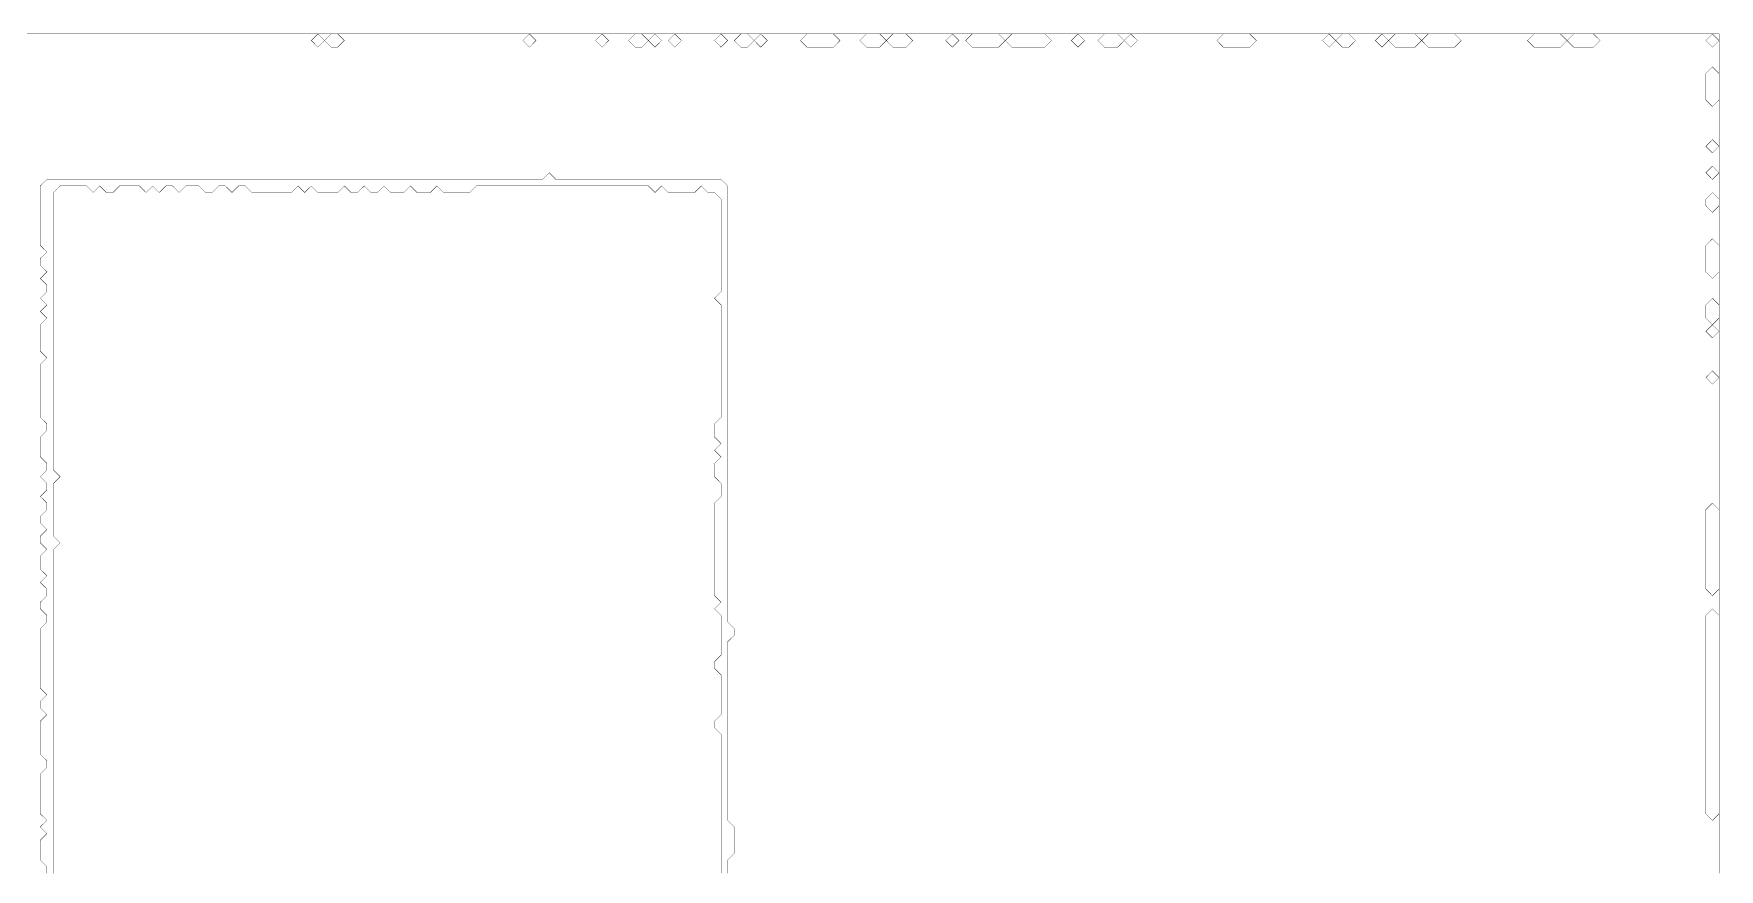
# Model space of a CAD drawing. Header units: metres. Extents: x 0 to 5079, y -5079 to 0.
# Drawn here: x 2544 to 5079, y -1256 to 0 of the extents above; entities that cross this region are included whole.
import ezdxf

# ---------------------------------------------------------------- set-up
doc = ezdxf.new("R2010")
doc.units = ezdxf.units.M
doc.layers.add('conductor', color=1, linetype='Continuous')
doc.layers.add('substrate', color=5, linetype='Continuous')

msp = doc.modelspace()

# ---------------------------------------------------------------- linework, layer by layer
at = {"layer": 'conductor', "const_width": 0.5}
msp.add_lwpolyline([(3578.2, -1262.3), (3578.2, -1252.4), (3578.2, -1242.4), (3578.2, -1232.5), (3578.2, -1222.6), (3578.2, -1212.6), (3578.2, -1202.7), (3578.2, -1192.7), (3578.2, -1182.8), (3578.2, -1172.9), (3578.2, -1162.9), (3578.2, -1153), (3578.2, -1143), (3578.2, -1133.1), (3578.2, -1123.2), (3578.2, -1113.2), (3578.2, -1103.3), (3578.2, -1093.3), (3578.2, -1083.4), (3578.2, -1073.5), (3578.2, -1063.5), (3578.2, -1053.6), (3568.3, -1043.6), (3568.3, -1033.7), (3578.2, -1023.8), (3578.2, -1013.8), (3578.2, -1003.9), (3578.2, -993.9), (3578.2, -984), (3578.2, -974.1), (3578.2, -964.1), (3568.3, -954.2), (3568.3, -944.2), (3578.2, -934.3), (3578.2, -924.4), (3578.2, -914.4), (3578.2, -904.5), (3578.2, -894.6), (3578.2, -884.6), (3578.2, -874.7), (3568.3, -864.7), (3578.2, -854.8), (3568.3, -844.9), (3568.3, -834.9), (3568.3, -825), (3568.3, -815), (3568.3, -805.1), (3568.3, -795.2), (3568.3, -785.2), (3568.3, -775.3), (3568.3, -765.3), (3568.3, -755.4), (3568.3, -745.5), (3568.3, -735.5), (3568.3, -725.6), (3568.3, -715.6), (3568.3, -705.7), (3578.2, -695.8), (3578.2, -685.8), (3578.2, -675.9), (3568.3, -665.9), (3568.3, -656), (3568.3, -646.1), (3578.2, -636.1), (3568.3, -626.2), (3578.2, -616.2), (3568.3, -606.3), (3568.3, -596.4), (3568.3, -586.4), (3578.2, -576.5), (3578.2, -566.5), (3578.2, -556.6), (3578.2, -546.7), (3578.2, -536.7), (3578.2, -526.8), (3578.2, -516.9), (3578.2, -506.9), (3578.2, -497), (3578.2, -487), (3578.2, -477.1), (3578.2, -467.2), (3578.2, -457.2), (3578.2, -447.3), (3578.2, -437.3), (3578.2, -427.4), (3578.2, -417.5), (3578.2, -407.5), (3568.3, -397.6), (3578.2, -387.6), (3578.2, -377.7), (3578.2, -367.8), (3578.2, -357.8), (3578.2, -347.9), (3578.2, -337.9), (3578.2, -328), (3578.2, -318.1), (3578.2, -308.1), (3578.2, -298.2), (3578.2, -288.2), (3578.2, -278.3), (3578.2, -268.4), (3578.2, -258.4), (3578.2, -248.5), (3568.3, -238.5), (3558.3, -238.5), (3548.4, -228.6), (3538.4, -238.5), (3528.5, -238.5), (3518.6, -238.5), (3508.6, -238.5), (3498.7, -238.5), (3488.7, -228.6), (3478.8, -238.5), (3468.9, -228.6), (3458.9, -228.6), (3449, -228.6), (3439.1, -228.6), (3429.1, -228.6), (3419.2, -228.6), (3409.2, -228.6), (3399.3, -228.6), (3389.4, -228.6), (3379.4, -228.6), (3369.5, -228.6), (3359.5, -228.6), (3349.6, -228.6), (3339.7, -228.6), (3329.7, -228.6), (3319.8, -228.6), (3309.8, -228.6), (3299.9, -228.6), (3290, -228.6), (3280, -228.6), (3270.1, -228.6), (3260.1, -228.6), (3250.2, -228.6), (3240.3, -228.6), (3230.3, -228.6), (3220.4, -228.6), (3210.4, -228.6), (3200.5, -238.5), (3190.6, -238.5), (3180.6, -238.5), (3170.7, -238.5), (3160.7, -238.5), (3150.8, -228.6), (3140.9, -238.5), (3130.9, -238.5), (3121, -238.5), (3111, -228.6), (3101.1, -238.5), (3091.2, -238.5), (3081.2, -238.5), (3071.3, -228.6), (3061.4, -238.5), (3051.4, -238.5), (3041.5, -228.6), (3031.5, -238.5), (3021.6, -238.5), (3011.7, -228.6), (3001.7, -238.5), (2991.8, -238.5), (2981.8, -238.5), (2971.9, -238.5), (2962, -228.6), (2952, -238.5), (2942.1, -228.6), (2932.1, -238.5), (2922.2, -238.5), (2912.3, -238.5), (2902.3, -238.5), (2892.4, -238.5), (2882.4, -238.5), (2872.5, -238.5), (2862.6, -228.6), (2852.6, -228.6), (2842.7, -238.5), (2832.7, -228.6), (2822.8, -228.6), (2812.9, -238.5), (2802.9, -238.5), (2793, -228.6), (2783, -228.6), (2773.1, -228.6), (2763.2, -238.5), (2753.2, -228.6), (2743.3, -228.6), (2733.3, -238.5), (2723.4, -228.6), (2713.5, -238.5), (2703.5, -228.6), (2693.6, -228.6), (2683.7, -228.6), (2673.7, -228.6), (2663.8, -238.5), (2653.8, -238.5), (2643.9, -228.6), (2634, -238.5), (2624, -228.6), (2614.1, -228.6), (2604.1, -228.6), (2594.2, -228.6), (2584.3, -228.6), (2574.3, -238.5), (2574.3, -248.5), (2574.3, -258.4), (2574.3, -268.4), (2574.3, -278.3), (2574.3, -288.2), (2574.3, -298.2), (2574.3, -308.1), (2574.3, -318.1), (2574.3, -328), (2574.3, -337.9), (2574.3, -347.9), (2574.3, -357.8), (2574.3, -367.8), (2574.3, -377.7), (2574.3, -387.6), (2574.3, -397.6), (2574.3, -407.5), (2574.3, -417.5), (2574.3, -427.4), (2574.3, -437.3), (2574.3, -447.3), (2574.3, -457.2), (2574.3, -467.2), (2574.3, -477.1), (2574.3, -487), (2574.3, -497), (2574.3, -506.9), (2574.3, -516.9), (2574.3, -526.8), (2574.3, -536.7), (2574.3, -546.7), (2574.3, -556.6), (2574.3, -566.5), (2574.3, -576.5), (2574.3, -586.4), (2574.3, -596.4), (2574.3, -606.3), (2574.3, -616.2), (2574.3, -626.2), (2574.3, -636.1), (2574.3, -646.1), (2574.3, -656), (2584.3, -665.9), (2574.3, -675.9), (2574.3, -685.8), (2574.3, -695.8), (2574.3, -705.7), (2574.3, -715.6), (2574.3, -725.6), (2574.3, -735.5), (2574.3, -745.5), (2574.3, -755.4), (2584.3, -765.3), (2574.3, -775.3), (2574.3, -785.2), (2574.3, -795.2), (2574.3, -805.1), (2574.3, -815), (2574.3, -825), (2574.3, -834.9), (2574.3, -844.9), (2574.3, -854.8), (2574.3, -864.7), (2574.3, -874.7), (2574.3, -884.6), (2574.3, -894.6), (2574.3, -904.5), (2574.3, -914.4), (2574.3, -924.4), (2574.3, -934.3), (2574.3, -944.2), (2574.3, -954.2), (2574.3, -964.1), (2574.3, -974.1), (2574.3, -984), (2574.3, -993.9), (2574.3, -1003.9), (2574.3, -1013.8), (2574.3, -1023.8), (2574.3, -1033.7), (2574.3, -1043.6), (2574.3, -1053.6), (2574.3, -1063.5), (2574.3, -1073.5), (2574.3, -1083.4), (2574.3, -1093.3), (2574.3, -1103.3), (2574.3, -1113.2), (2574.3, -1123.2), (2574.3, -1133.1), (2574.3, -1143), (2574.3, -1153), (2574.3, -1162.9), (2574.3, -1172.9), (2574.3, -1182.8), (2574.3, -1192.7), (2574.3, -1202.7), (2574.3, -1212.6), (2574.3, -1222.6), (2574.3, -1232.5), (2574.3, -1242.4), (2574.3, -1252.4), (2574.3, -1262.3)], dxfattribs=at)
at = {"layer": 'substrate', "const_width": 0.5}
for points in [[(5079.1, -1262.3), (5079.1, -1252.4), (5079.1, -1242.4), (5079.1, -1232.5), (5079.1, -1222.6), (5079.1, -1212.6), (5079.1, -1202.7), (5079.1, -1192.7), (5079.1, -1182.8), (5079.1, -1172.9), (5079.1, -1162.9), (5079.1, -1153), (5079.1, -1143), (5079.1, -1133.1), (5079.1, -1123.2), (5079.1, -1113.2), (5079.1, -1103.3), (5079.1, -1093.3), (5079.1, -1083.4), (5079.1, -1073.5), (5079.1, -1063.5), (5079.1, -1053.6), (5079.1, -1043.6), (5079.1, -1033.7), (5079.1, -1023.8), (5079.1, -1013.8), (5079.1, -1003.9), (5079.1, -993.9), (5079.1, -984), (5079.1, -974.1), (5079.1, -964.1), (5079.1, -954.2), (5079.1, -944.2), (5079.1, -934.3), (5079.1, -924.4), (5079.1, -914.4), (5079.1, -904.5), (5079.1, -894.6), (5079.1, -884.6), (5079.1, -874.7), (5079.1, -864.7), (5079.1, -854.8), (5079.1, -844.9), (5079.1, -834.9), (5079.1, -825), (5079.1, -815), (5079.1, -805.1), (5079.1, -795.2), (5079.1, -785.2), (5079.1, -775.3), (5079.1, -765.3), (5079.1, -755.4), (5079.1, -745.5), (5079.1, -735.5), (5079.1, -725.6), (5079.1, -715.6), (5079.1, -705.7), (5079.1, -695.8), (5079.1, -685.8), (5079.1, -675.9), (5079.1, -665.9), (5079.1, -656), (5079.1, -646.1), (5079.1, -636.1), (5079.1, -626.2), (5079.1, -616.2), (5079.1, -606.3), (5079.1, -596.4), (5079.1, -586.4), (5079.1, -576.5), (5079.1, -566.5), (5079.1, -556.6), (5079.1, -546.7), (5079.1, -536.7), (5079.1, -526.8), (5079.1, -516.9), (5079.1, -506.9), (5079.1, -497), (5079.1, -487), (5079.1, -477.1), (5079.1, -467.2), (5079.1, -457.2), (5079.1, -447.3), (5079.1, -437.3), (5079.1, -427.4), (5079.1, -417.5), (5079.1, -407.5), (5079.1, -397.6), (5079.1, -387.6), (5079.1, -377.7), (5079.1, -367.8), (5079.1, -357.8), (5079.1, -347.9), (5079.1, -337.9), (5079.1, -328), (5079.1, -318.1), (5079.1, -308.1), (5079.1, -298.2), (5079.1, -288.2), (5079.1, -278.3), (5079.1, -268.4), (5079.1, -258.4), (5079.1, -248.5), (5079.1, -238.5), (5079.1, -228.6), (5079.1, -218.7), (5079.1, -208.7), (5079.1, -198.8), (5079.1, -188.8), (5079.1, -178.9), (5079.1, -169), (5079.1, -159), (5079.1, -149.1), (5079.1, -139.2), (5079.1, -129.2), (5079.1, -119.3), (5079.1, -109.3), (5079.1, -99.4), (5079.1, -89.5), (5079.1, -79.5), (5079.1, -69.6), (5079.1, -59.6), (5079.1, -49.7), (5079.1, -39.8), (5079.1, -29.8), (5079.1, -19.9), (5079.1, -9.9), (5079.1, 0), (5069.1, 0), (5059.2, 0), (5049.2, 0), (5039.3, 0), (5029.4, 0), (5019.4, 0), (5009.5, 0), (4999.5, 0), (4989.6, 0), (4979.7, 0), (4969.7, 0), (4959.8, 0), (4949.8, 0), (4939.9, 0), (4930, 0), (4920, 0), (4910.1, 0), (4900.2, 0), (4890.2, 0), (4880.3, 0), (4870.3, 0), (4860.4, 0), (4850.5, 0), (4840.5, 0), (4830.6, 0), (4820.6, 0), (4810.7, 0), (4800.8, 0), (4790.8, 0), (4780.9, 0), (4770.9, 0), (4761, 0), (4751.1, 0), (4741.1, 0), (4731.2, 0), (4721.2, 0), (4711.3, 0), (4701.4, 0), (4691.4, 0), (4681.5, 0), (4671.5, 0), (4661.6, 0), (4651.7, 0), (4641.7, 0), (4631.8, 0), (4621.8, 0), (4611.9, 0), (4602, 0), (4592, 0), (4582.1, 0), (4572.1, 0), (4562.2, 0), (4552.3, 0), (4542.3, 0), (4532.4, 0), (4522.5, 0), (4512.5, 0), (4502.6, 0), (4492.6, 0), (4482.7, 0), (4472.8, 0), (4462.8, 0), (4452.9, 0), (4442.9, 0), (4433, 0), (4423.1, 0), (4413.1, 0), (4403.2, 0), (4393.2, 0), (4383.3, 0), (4373.4, 0), (4363.4, 0), (4353.5, 0), (4343.5, 0), (4333.6, 0), (4323.7, 0), (4313.7, 0), (4303.8, 0), (4293.8, 0), (4283.9, 0), (4274, 0), (4264, 0), (4254.1, 0), (4244.1, 0), (4234.2, 0), (4224.3, 0), (4214.3, 0), (4204.4, 0), (4194.4, 0), (4184.5, 0), (4174.6, 0), (4164.6, 0), (4154.7, 0), (4144.8, 0), (4134.8, 0), (4124.9, 0), (4114.9, 0), (4105, 0), (4095.1, 0), (4085.1, 0), (4075.2, 0), (4065.2, 0), (4055.3, 0), (4045.4, 0), (4035.4, 0), (4025.5, 0), (4015.5, 0), (4005.6, 0), (3995.7, 0), (3985.7, 0), (3975.8, 0), (3965.8, 0), (3955.9, 0), (3946, 0), (3936, 0), (3926.1, 0), (3916.1, 0), (3906.2, 0), (3896.3, 0), (3886.3, 0), (3876.4, 0), (3866.4, 0), (3856.5, 0), (3846.6, 0), (3836.6, 0), (3826.7, 0), (3816.8, 0), (3806.8, 0), (3796.9, 0), (3786.9, 0), (3777, 0), (3767.1, 0), (3757.1, 0), (3747.2, 0), (3737.2, 0), (3727.3, 0), (3717.4, 0), (3707.4, 0), (3697.5, 0), (3687.5, 0), (3677.6, 0), (3667.7, 0), (3657.7, 0), (3647.8, 0), (3637.8, 0), (3627.9, 0), (3618, 0), (3608, 0), (3598.1, 0), (3588.1, 0), (3578.2, 0), (3568.3, 0), (3558.3, 0), (3548.4, 0), (3538.4, 0), (3528.5, 0), (3518.6, 0), (3508.6, 0), (3498.7, 0), (3488.7, 0), (3478.8, 0), (3468.9, 0), (3458.9, 0), (3449, 0), (3439.1, 0), (3429.1, 0), (3419.2, 0), (3409.2, 0), (3399.3, 0), (3389.4, 0), (3379.4, 0), (3369.5, 0), (3359.5, 0), (3349.6, 0), (3339.7, 0), (3329.7, 0), (3319.8, 0), (3309.8, 0), (3299.9, 0), (3290, 0), (3280, 0), (3270.1, 0), (3260.1, 0), (3250.2, 0), (3240.3, 0), (3230.3, 0), (3220.4, 0), (3210.4, 0), (3200.5, 0), (3190.6, 0), (3180.6, 0), (3170.7, 0), (3160.7, 0), (3150.8, 0), (3140.9, 0), (3130.9, 0), (3121, 0), (3111, 0), (3101.1, 0), (3091.2, 0), (3081.2, 0), (3071.3, 0), (3061.4, 0), (3051.4, 0), (3041.5, 0), (3031.5, 0), (3021.6, 0), (3011.7, 0), (3001.7, 0), (2991.8, 0), (2981.8, 0), (2971.9, 0), (2962, 0), (2952, 0), (2942.1, 0), (2932.1, 0), (2922.2, 0), (2912.3, 0), (2902.3, 0), (2892.4, 0), (2882.4, 0), (2872.5, 0), (2862.6, 0), (2852.6, 0), (2842.7, 0), (2832.7, 0), (2822.8, 0), (2812.9, 0), (2802.9, 0), (2793, 0), (2783, 0), (2773.1, 0), (2763.2, 0), (2753.2, 0), (2743.3, 0), (2733.3, 0), (2723.4, 0), (2713.5, 0), (2703.5, 0), (2693.6, 0), (2683.7, 0), (2673.7, 0), (2663.8, 0), (2653.8, 0), (2643.9, 0), (2634, 0), (2624, 0), (2614.1, 0), (2604.1, 0), (2594.2, 0), (2584.3, 0), (2574.3, 0), (2564.4, 0), (2554.4, 0), (2544.5, 0), (2534.6, 0)], [(2564.4, -1262.3), (2564.4, -1252.4), (2554.4, -1242.4), (2554.4, -1232.5), (2554.4, -1222.6), (2554.4, -1212.6), (2564.4, -1202.7), (2554.4, -1192.7), (2564.4, -1182.8), (2554.4, -1172.9), (2554.4, -1162.9), (2554.4, -1153), (2554.4, -1143), (2554.4, -1133.1), (2554.4, -1123.2), (2554.4, -1113.2), (2564.4, -1103.3), (2564.4, -1093.3), (2554.4, -1083.4), (2554.4, -1073.5), (2554.4, -1063.5), (2554.4, -1053.6), (2554.4, -1043.6), (2554.4, -1033.7), (2564.4, -1023.8), (2554.4, -1013.8), (2554.4, -1003.9), (2564.4, -993.9), (2554.4, -984), (2554.4, -974.1), (2554.4, -964.1), (2554.4, -954.2), (2554.4, -944.2), (2554.4, -934.3), (2554.4, -924.4), (2554.4, -914.4), (2554.4, -904.5), (2554.4, -894.6), (2564.4, -884.6), (2564.4, -874.7), (2554.4, -864.7), (2554.4, -854.8), (2564.4, -844.9), (2564.4, -834.9), (2554.4, -825), (2564.4, -815), (2554.4, -805.1), (2554.4, -795.2), (2554.4, -785.2), (2564.4, -775.3), (2554.4, -765.3), (2554.4, -755.4), (2564.4, -745.5), (2554.4, -735.5), (2554.4, -725.6), (2564.4, -715.6), (2564.4, -705.7), (2554.4, -695.8), (2564.4, -685.8), (2564.4, -675.9), (2554.4, -665.9), (2564.4, -656), (2564.4, -646.1), (2554.4, -636.1), (2554.4, -626.2), (2554.4, -616.2), (2554.4, -606.3), (2564.4, -596.4), (2564.4, -586.4), (2554.4, -576.5), (2554.4, -566.5), (2554.4, -556.6), (2554.4, -546.7), (2554.4, -536.7), (2554.4, -526.8), (2554.4, -516.9), (2554.4, -506.9), (2554.4, -497), (2564.4, -487), (2554.4, -477.1), (2554.4, -467.2), (2554.4, -457.2), (2554.4, -447.3), (2554.4, -437.3), (2564.4, -427.4), (2554.4, -417.5), (2564.4, -407.5), (2554.4, -397.6), (2564.4, -387.6), (2564.4, -377.7), (2554.4, -367.8), (2564.4, -357.8), (2554.4, -347.9), (2554.4, -337.9), (2564.4, -328), (2554.4, -318.1), (2554.4, -308.1), (2554.4, -298.2), (2554.4, -288.2), (2554.4, -278.3), (2554.4, -268.4), (2554.4, -258.4), (2554.4, -248.5), (2554.4, -238.5), (2554.4, -228.6), (2564.4, -218.7), (2574.3, -218.7), (2584.3, -218.7), (2594.2, -218.7), (2604.1, -218.7), (2614.1, -218.7), (2624, -218.7), (2634, -218.7), (2643.9, -218.7), (2653.8, -218.7), (2663.8, -218.7), (2673.7, -218.7), (2683.7, -218.7), (2693.6, -218.7), (2703.5, -218.7), (2713.5, -218.7), (2723.4, -218.7), (2733.3, -218.7), (2743.3, -218.7), (2753.2, -218.7), (2763.2, -218.7), (2773.1, -218.7), (2783, -218.7), (2793, -218.7), (2802.9, -218.7), (2812.9, -218.7), (2822.8, -218.7), (2832.7, -218.7), (2842.7, -218.7), (2852.6, -218.7), (2862.6, -218.7), (2872.5, -218.7), (2882.4, -218.7), (2892.4, -218.7), (2902.3, -218.7), (2912.3, -218.7), (2922.2, -218.7), (2932.1, -218.7), (2942.1, -218.7), (2952, -218.7), (2962, -218.7), (2971.9, -218.7), (2981.8, -218.7), (2991.8, -218.7), (3001.7, -218.7), (3011.7, -218.7), (3021.6, -218.7), (3031.5, -218.7), (3041.5, -218.7), (3051.4, -218.7), (3061.4, -218.7), (3071.3, -218.7), (3081.2, -218.7), (3091.2, -218.7), (3101.1, -218.7), (3111, -218.7), (3121, -218.7), (3130.9, -218.7), (3140.9, -218.7), (3150.8, -218.7), (3160.7, -218.7), (3170.7, -218.7), (3180.6, -218.7), (3190.6, -218.7), (3200.5, -218.7), (3210.4, -218.7), (3220.4, -218.7), (3230.3, -218.7), (3240.3, -218.7), (3250.2, -218.7), (3260.1, -218.7), (3270.1, -218.7), (3280, -218.7), (3290, -218.7), (3299.9, -218.7), (3309.8, -218.7), (3319.8, -208.7), (3329.7, -218.7), (3339.7, -218.7), (3349.6, -218.7), (3359.5, -218.7), (3369.5, -218.7), (3379.4, -218.7), (3389.4, -218.7), (3399.3, -218.7), (3409.2, -218.7), (3419.2, -218.7), (3429.1, -218.7), (3439.1, -218.7), (3449, -218.7), (3458.9, -218.7), (3468.9, -218.7), (3478.8, -218.7), (3488.7, -218.7), (3498.7, -218.7), (3508.6, -218.7), (3518.6, -218.7), (3528.5, -218.7), (3538.4, -218.7), (3548.4, -218.7), (3558.3, -218.7), (3568.3, -218.7), (3578.2, -218.7), (3588.1, -228.6), (3588.1, -238.5), (3588.1, -248.5), (3588.1, -258.4), (3588.1, -268.4), (3588.1, -278.3), (3588.1, -288.2), (3588.1, -298.2), (3588.1, -308.1), (3588.1, -318.1), (3588.1, -328), (3588.1, -337.9), (3588.1, -347.9), (3588.1, -357.8), (3588.1, -367.8), (3588.1, -377.7), (3588.1, -387.6), (3588.1, -397.6), (3588.1, -407.5), (3588.1, -417.5), (3588.1, -427.4), (3588.1, -437.3), (3588.1, -447.3), (3588.1, -457.2), (3588.1, -467.2), (3588.1, -477.1), (3588.1, -487), (3588.1, -497), (3588.1, -506.9), (3588.1, -516.9), (3588.1, -526.8), (3588.1, -536.7), (3588.1, -546.7), (3588.1, -556.6), (3588.1, -566.5), (3588.1, -576.5), (3588.1, -586.4), (3588.1, -596.4), (3588.1, -606.3), (3588.1, -616.2), (3588.1, -626.2), (3588.1, -636.1), (3588.1, -646.1), (3588.1, -656), (3588.1, -665.9), (3588.1, -675.9), (3588.1, -685.8), (3588.1, -695.8), (3588.1, -705.7), (3588.1, -715.6), (3588.1, -725.6), (3588.1, -735.5), (3588.1, -745.5), (3588.1, -755.4), (3588.1, -765.3), (3588.1, -775.3), (3588.1, -785.2), (3588.1, -795.2), (3588.1, -805.1), (3588.1, -815), (3588.1, -825), (3588.1, -834.9), (3588.1, -844.9), (3588.1, -854.8), (3588.1, -864.7), (3588.1, -874.7), (3588.1, -884.6), (3598.1, -894.6), (3598.1, -904.5), (3588.1, -914.4), (3588.1, -924.4), (3588.1, -934.3), (3588.1, -944.2), (3588.1, -954.2), (3588.1, -964.1), (3588.1, -974.1), (3588.1, -984), (3588.1, -993.9), (3588.1, -1003.9), (3588.1, -1013.8), (3588.1, -1023.8), (3588.1, -1033.7), (3588.1, -1043.6), (3588.1, -1053.6), (3588.1, -1063.5), (3588.1, -1073.5), (3588.1, -1083.4), (3588.1, -1093.3), (3588.1, -1103.3), (3588.1, -1113.2), (3588.1, -1123.2), (3588.1, -1133.1), (3588.1, -1143), (3588.1, -1153), (3588.1, -1162.9), (3588.1, -1172.9), (3588.1, -1182.8), (3598.1, -1192.7), (3598.1, -1202.7), (3598.1, -1212.6), (3598.1, -1222.6), (3598.1, -1232.5), (3588.1, -1242.4), (3588.1, -1252.4), (3588.1, -1262.3)]]:
    msp.add_lwpolyline(points, dxfattribs=at)
for points in [[(2962, -9.9), (2971.9, 0), (2981.8, -9.9), (2971.9, -19.9)], [(2981.8, -9.9), (2991.8, 0), (3001.7, 0), (3011.7, -9.9), (3001.7, -19.9), (2991.8, -19.9)], [(3280, -9.9), (3290, 0), (3299.9, -9.9), (3290, -19.9)], [(3389.4, -9.9), (3399.3, 0), (3409.2, -9.9), (3399.3, -19.9)], [(3439.1, -9.9), (3449, 0), (3458.9, 0), (3468.9, -9.9), (3458.9, -19.9), (3449, -19.9)], [(3468.9, -9.9), (3478.8, 0), (3488.7, -9.9), (3478.8, -19.9)], [(3498.7, -9.9), (3508.6, 0), (3518.6, -9.9), (3508.6, -19.9)], [(3568.3, -9.9), (3578.2, 0), (3588.1, -9.9), (3578.2, -19.9)], [(3598.1, -9.9), (3608, 0), (3618, 0), (3627.9, -9.9), (3618, -19.9), (3608, -19.9)], [(3627.9, -9.9), (3637.8, 0), (3647.8, -9.9), (3637.8, -19.9)], [(3697.5, -9.9), (3707.4, 0), (3717.4, 0), (3727.3, 0), (3737.2, 0), (3747.2, 0), (3757.1, -9.9), (3747.2, -19.9), (3737.2, -19.9), (3727.3, -19.9), (3717.4, -19.9), (3707.4, -19.9)], [(3786.9, -9.9), (3796.9, 0), (3806.8, 0), (3816.8, 0), (3826.7, -9.9), (3816.8, -19.9), (3806.8, -19.9), (3796.9, -19.9)], [(3826.7, -9.9), (3836.6, 0), (3846.6, 0), (3856.5, 0), (3866.4, -9.9), (3856.5, -19.9), (3846.6, -19.9), (3836.6, -19.9)], [(3916.1, -9.9), (3926.1, 0), (3936, -9.9), (3926.1, -19.9)], [(3946, -9.9), (3955.9, 0), (3965.8, 0), (3975.8, 0), (3985.7, 0), (3995.7, 0), (4005.6, -9.9), (3995.7, -19.9), (3985.7, -19.9), (3975.8, -19.9), (3965.8, -19.9), (3955.9, -19.9)], [(4005.6, -9.9), (4015.5, 0), (4025.5, 0), (4035.4, 0), (4045.4, 0), (4055.3, 0), (4065.2, 0), (4075.2, -9.9), (4065.2, -19.9), (4055.3, -19.9), (4045.4, -19.9), (4035.4, -19.9), (4025.5, -19.9), (4015.5, -19.9)], [(4105, -9.9), (4114.9, 0), (4124.9, -9.9), (4114.9, -19.9)], [(4144.8, -9.9), (4154.7, 0), (4164.6, 0), (4174.6, 0), (4184.5, -9.9), (4174.6, -19.9), (4164.6, -19.9), (4154.7, -19.9)], [(4184.5, -9.9), (4194.4, 0), (4204.4, -9.9), (4194.4, -19.9)], [(4323.7, -9.9), (4333.6, 0), (4343.5, 0), (4353.5, 0), (4363.4, 0), (4373.4, 0), (4383.3, -9.9), (4373.4, -19.9), (4363.4, -19.9), (4353.5, -19.9), (4343.5, -19.9), (4333.6, -19.9)], [(4482.7, -9.9), (4492.6, 0), (4502.6, -9.9), (4492.6, -19.9)], [(4502.6, -9.9), (4512.5, 0), (4522.5, 0), (4532.4, -9.9), (4522.5, -19.9), (4512.5, -19.9)], [(4562.2, -9.9), (4572.1, 0), (4582.1, -9.9), (4572.1, -19.9)], [(4582.1, -9.9), (4592, 0), (4602, 0), (4611.9, 0), (4621.8, 0), (4631.8, -9.9), (4621.8, -19.9), (4611.9, -19.9), (4602, -19.9), (4592, -19.9)], [(4631.8, -9.9), (4641.7, 0), (4651.7, 0), (4661.6, 0), (4671.5, 0), (4681.5, 0), (4691.4, -9.9), (4681.5, -19.9), (4671.5, -19.9), (4661.6, -19.9), (4651.7, -19.9), (4641.7, -19.9)], [(4790.8, -9.9), (4800.8, 0), (4810.7, 0), (4820.6, 0), (4830.6, 0), (4840.5, 0), (4850.5, -9.9), (4840.5, -19.9), (4830.6, -19.9), (4820.6, -19.9), (4810.7, -19.9), (4800.8, -19.9)], [(4850.5, -9.9), (4860.4, 0), (4870.3, 0), (4880.3, 0), (4890.2, 0), (4900.2, -9.9), (4890.2, -19.9), (4880.3, -19.9), (4870.3, -19.9), (4860.4, -19.9)], [(5059.2, -9.9), (5069.1, 0), (5079.1, -9.9), (5069.1, -19.9)], [(5059.2, -59.6), (5069.1, -49.7), (5079.1, -59.6), (5079.1, -69.6), (5079.1, -79.5), (5079.1, -89.5), (5079.1, -99.4), (5069.1, -109.3), (5059.2, -99.4), (5059.2, -89.5), (5059.2, -79.5), (5059.2, -69.6)], [(5059.2, -169), (5069.1, -159), (5079.1, -169), (5069.1, -178.9)], [(5059.2, -208.7), (5069.1, -198.8), (5079.1, -208.7), (5069.1, -218.7)], [(5059.2, -248.5), (5069.1, -238.5), (5079.1, -248.5), (5079.1, -258.4), (5069.1, -268.4), (5059.2, -258.4)], [(5059.2, -318.1), (5069.1, -308.1), (5079.1, -318.1), (5079.1, -328), (5079.1, -337.9), (5079.1, -347.9), (5079.1, -357.8), (5069.1, -367.8), (5059.2, -357.8), (5059.2, -347.9), (5059.2, -337.9), (5059.2, -328)], [(5059.2, -407.5), (5069.1, -397.6), (5079.1, -407.5), (5079.1, -417.5), (5079.1, -427.4), (5069.1, -437.3), (5059.2, -427.4), (5059.2, -417.5)], [(5059.2, -447.3), (5069.1, -437.3), (5079.1, -447.3), (5069.1, -457.2)], [(5059.2, -516.9), (5069.1, -506.9), (5079.1, -516.9), (5069.1, -526.8)], [(5059.2, -715.6), (5069.1, -705.7), (5079.1, -715.6), (5079.1, -725.6), (5079.1, -735.5), (5079.1, -745.5), (5079.1, -755.4), (5079.1, -765.3), (5079.1, -775.3), (5079.1, -785.2), (5079.1, -795.2), (5079.1, -805.1), (5079.1, -815), (5079.1, -825), (5079.1, -834.9), (5069.1, -844.9), (5059.2, -834.9), (5059.2, -825), (5059.2, -815), (5059.2, -805.1), (5059.2, -795.2), (5059.2, -785.2), (5059.2, -775.3), (5059.2, -765.3), (5059.2, -755.4), (5059.2, -745.5), (5059.2, -735.5), (5059.2, -725.6)], [(5059.2, -874.7), (5069.1, -864.7), (5079.1, -874.7), (5079.1, -884.6), (5079.1, -894.6), (5079.1, -904.5), (5079.1, -914.4), (5079.1, -924.4), (5079.1, -934.3), (5079.1, -944.2), (5079.1, -954.2), (5079.1, -964.1), (5079.1, -974.1), (5079.1, -984), (5079.1, -993.9), (5079.1, -1003.9), (5079.1, -1013.8), (5079.1, -1023.8), (5079.1, -1033.7), (5079.1, -1043.6), (5079.1, -1053.6), (5079.1, -1063.5), (5079.1, -1073.5), (5079.1, -1083.4), (5079.1, -1093.3), (5079.1, -1103.3), (5079.1, -1113.2), (5079.1, -1123.2), (5079.1, -1133.1), (5079.1, -1143), (5079.1, -1153), (5079.1, -1162.9), (5079.1, -1172.9), (5069.1, -1182.8), (5059.2, -1172.9), (5059.2, -1162.9), (5059.2, -1153), (5059.2, -1143), (5059.2, -1133.1), (5059.2, -1123.2), (5059.2, -1113.2), (5059.2, -1103.3), (5059.2, -1093.3), (5059.2, -1083.4), (5059.2, -1073.5), (5059.2, -1063.5), (5059.2, -1053.6), (5059.2, -1043.6), (5059.2, -1033.7), (5059.2, -1023.8), (5059.2, -1013.8), (5059.2, -1003.9), (5059.2, -993.9), (5059.2, -984), (5059.2, -974.1), (5059.2, -964.1), (5059.2, -954.2), (5059.2, -944.2), (5059.2, -934.3), (5059.2, -924.4), (5059.2, -914.4), (5059.2, -904.5), (5059.2, -894.6), (5059.2, -884.6)]]:
    msp.add_lwpolyline(points, close=True, dxfattribs=at)

doc.saveas('drawing.dxf')
